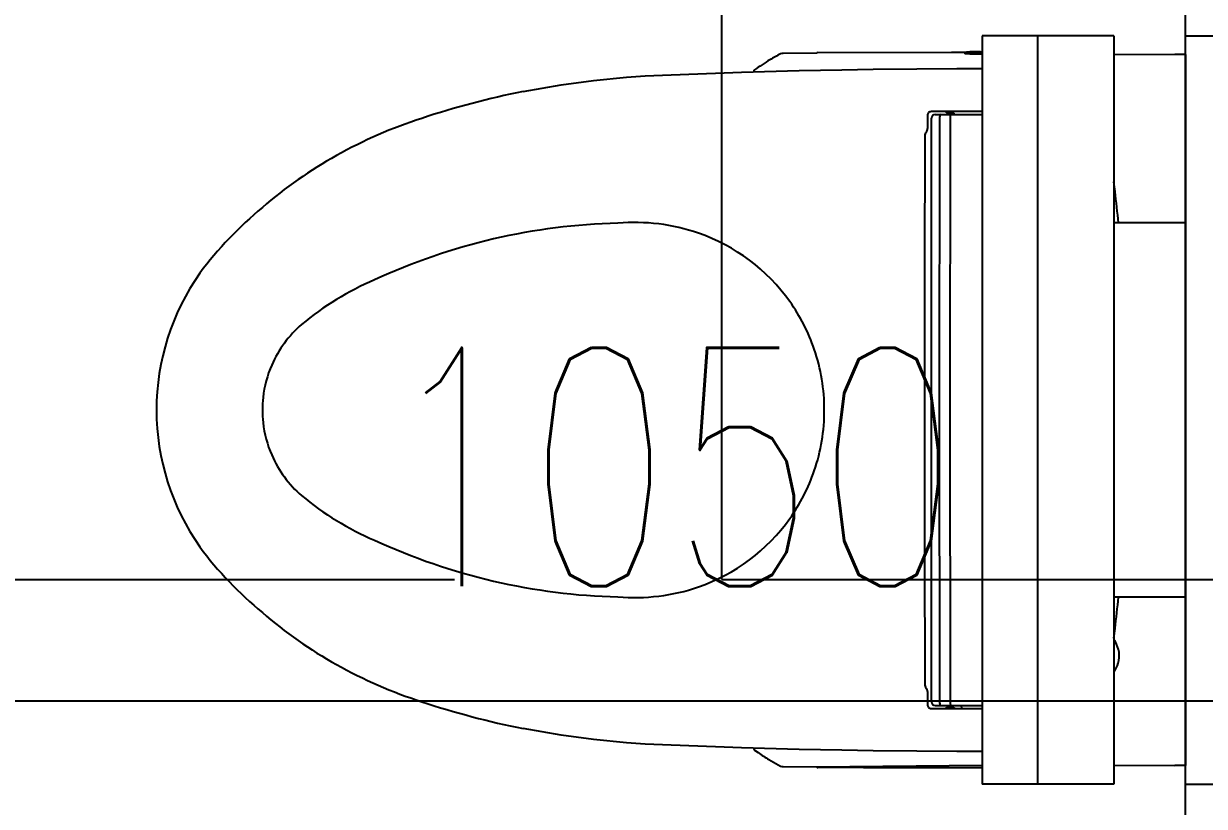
# Model space of a CAD drawing. Header units: millimetres. Extents: x 434053 to 1059003, y -2417481 to 936527.
# Drawn here: x 554159 to 554790, y -2129714 to -2129295 of the extents above; entities that cross this region are included whole.
import ezdxf

# ---------------------------------------------------------------- set-up
doc = ezdxf.new("R2010")
doc.units = ezdxf.units.MM
doc.header["$LTSCALE"] = 1000
doc.header["$MEASUREMENT"] = 0
doc.layers.get('Defpoints').update_dxf_attribs({"color": 6})
for name, color, linetype in [('A-ANNO-DIMS', 3, 'Continuous'), ('fur2023', 252, 'Continuous'), ('PUB_HATCH', 8, 'Continuous')]:
    doc.layers.add(name, color=color, linetype=linetype)
doc.styles.add('_TCH_DIM_T3', font='SIMPLEX', dxfattribs={"width": 0.705882, "bigfont": 'GBCBIG'})
doc.dimstyles.new('_TCH_ARCH&&50', dxfattribs={"dimtxt": 127.5, "dimasz": 50, "dimexe": 125, "dimexo": 150, "dimgap": 61.25, "dimtad": 1, "dimdec": 0, "dimzin": 0, "dimdsep": 46, "dimtxsty": '_TCH_DIM_T3', "dimblk": 'ARCHTICK', "dimcen": 0.09, "dimclrt": 7, "dimazin": 2, "dimtfac": 1, "dimtdec": 0, "dimtix": 1, "dimtmove": 2, "dimatfit": 3, "dimfxl": 1, "dimtolj": 1, "dimtzin": 0, "dimarcsym": 0})

# ---------------------------------------------------------------- blocks, each defined once
blk = doc.blocks.new('dgasdgghAccessible Toilet')
at = {"linetype": 'Continuous'}
for p, q in [((-870, -250.000048), (-870, -106.000048)), ((-470, -250.000048), (-470, -106.000048)), ((-200, -250.000048), (-2190, -250.000048)), ((-860, -250.000048), (-480, -250.000048)), ((-860, -250.000048), (-860, -255.669777)), ((-859.995535, -250.000049), (-859.852116, -288.300049)), ((-770, -250.000048), (-570, -250.000048)), ((-770, -250.000048), (-770, -288.300048)), ((-570, -250.000048), (-570, -288.300048)), ((-480, -250.000048), (-480, -255.669777)), ((-480.147884, -288.300045), (-480, -255.669691)), ((-870, -288.300048), (-470, -288.300048)), ((-870, -288.300048), (-870, -358.700048)), ((-470, -288.300048), (-470, -358.700048)), ((-870, -329.100048), (-470, -329.100048)), ((-870, -358.700048), (-470, -358.700048)), ((-852.532649, -363.782101), (-852.532422, -358.700048)), ((-829.5, -358.700048), (-829.5, -385.870403)), ((-827.967501, -383.835533), (-827.882335, -358.700048)), ((-512.032504, -383.835533), (-512.117668, -358.700048)), ((-510.499997, -385.870403), (-510.499997, -358.700048)), ((-487.467575, -358.700048), (-487.467348, -363.782101)), ((-479.344027, -447.036414), (-480.185839, -358.700048)), ((-478.771432, -358.700048), (-478.771343, -375.027606)), ((-861.398302, -362.136416), (-861.393056, -363.536418)), ((-852.52615, -370.916142), (-852.532649, -363.782101)), ((-487.467348, -363.782101), (-487.473846, -370.916142)), ((-861.22866, -375.027606), (-861.280631, -367.122909)), ((-861.266493, -367.122908), (-860.967415, -367.436414)), ((-860.627552, -367.436414), (-860.967415, -367.436414)), ((-860.51204, -367.436414), (-860.627552, -367.436414)), ((-852.490033, -372.168591), (-852.52615, -370.916142)), ((-852.385457, -393.713246), (-852.490033, -372.168591)), ((-512.104769, -369.859722), (-510.499997, -369.845601)), ((-487.509964, -372.168591), (-487.614539, -393.713246)), ((-487.473846, -370.916142), (-487.509964, -372.168591)), ((-861.22866, -375.027606), (-861.239105, -375.155247)), ((-861.155796, -446.544115), (-861.239105, -375.155247)), ((-828.599998, -374.836417), (-828.619698, -374.491552)), ((-828.599998, -374.836417), (-828.599998, -376.836417)), ((-826.051231, -375.845673), (-669.999922, -376.01657)), ((-669.999925, -376.01657), (-513.948616, -375.845673)), ((-511.399998, -376.836417), (-511.399998, -374.836417)), ((-479.007465, -376.546394), (-478.962695, -374.873849)), ((-478.771343, -375.027606), (-478.962695, -374.873849)), ((-478.760895, -376.675503), (-478.760895, -422.135418)), ((-826.044533, -381.51129), (-669.999949, -381.680214)), ((-669.999951, -381.680214), (-513.955368, -381.51129)), ((-827.465097, -387.953827), (-820.456403, -387.953827)), ((-670.000002, -385.798874), (-825.967577, -385.816071)), ((-816.585488, -389.332918), (-816.455957, -389.359941)), ((-816.455957, -389.359941), (-745.00919, -389.475883)), ((-745.00919, -389.475883), (-669.999998, -389.502019)), ((-514.032427, -385.816071), (-670.000002, -385.798874)), ((-669.999998, -389.502019), (-594.990806, -389.475883)), ((-594.990806, -389.475883), (-523.54404, -389.359941)), ((-523.54404, -389.359941), (-523.414509, -389.332918)), ((-519.543593, -387.953827), (-512.534899, -387.953827)), ((-852.129943, -417.011117), (-852.385457, -393.713246)), ((-487.614539, -393.713246), (-487.870054, -417.011117)), ((-851.864352, -433.726441), (-852.129943, -417.011117)), ((-487.870054, -417.011117), (-488.135644, -433.726441)), ((-478.760895, -422.135418), (-478.844207, -446.544115)), ((-851.399789, -456.521981), (-851.864352, -433.726441)), ((-488.135644, -433.726441), (-488.600208, -456.521981)), ((-860.655977, -447.036414), (-860.55344, -465.048905)), ((-479.446563, -465.048905), (-479.344027, -447.036414)), ((-850.564615, -487.305087), (-851.399789, -456.521981)), ((-488.600208, -456.521981), (-489.435382, -487.305087)), ((-860.619434, -465.268257), (-860.617539, -465.268212)), ((-483.121242, -472.752218), (-479.636317, -466.444321)), ((-488.231264, -480.411064), (-486.874001, -478.479916)), ((-850.989274, -480.200522), (-850.989244, -480.201927)), ((-850.975237, -480.811943), (-850.74078, -480.811936)), ((-489.259216, -480.811932), (-489.024769, -480.811942)), ((-489.024769, -480.811942), (-489.024769, -480.806692)), ((-850.108928, -501.218834), (-850.564615, -487.305087)), ((-489.435382, -487.305087), (-489.891069, -501.218834)), ((-849.212095, -524.883061), (-850.108928, -501.218834)), ((-489.891069, -501.218834), (-490.787902, -524.883061)), ((-848.5434, -538.788859), (-849.212095, -524.883061)), ((-490.787902, -524.883061), (-491.456597, -538.788859)), ((-847.892649, -548.737442), (-848.5434, -538.788859)), ((-491.456597, -538.788859), (-492.107348, -548.737442)), ((-846.186969, -566.512131), (-847.892649, -548.737442)), ((-492.107348, -548.737442), (-493.813028, -566.512131)), ((-843.861707, -583.746939), (-846.186969, -566.512131)), ((-493.813028, -566.512131), (-496.13829, -583.746939)), ((-840.257398, -604.060468), (-843.861707, -583.746939)), ((-496.13829, -583.746939), (-499.742598, -604.060468))]:
    blk.add_line(p, q, dxfattribs=at)
for centre, radius, start, end in [((-761.059401, -528.229134), 241.902075, 96.114041005, 97.322776036), ((-685.172203, -1119.013493), 837.502325, 95.813266025, 96.971449981), ((-654.827801, -1119.013493), 837.502325, 83.028550019, 84.186733975), ((-578.940603, -528.229134), 241.902075, 82.677223964, 83.885958995), ((-537.641341, -302.323534), 17.041561, 105.110050018, 124.623923018), ((-538.603799, -299.799094), 14.356071, 56.728559084, 104.027908066), ((-538.774995, -300.783713), 15.278371, 54.793639059, 58.217652985), ((-736.764787, -361.799722), 124.63397, 178.574893962, 180.154781987), ((-964.462278, -361.871403), 103.334118, 359.076757955, 1.758700997), ((-1001.860171, -361.947033), 141.03562, 359.354298028, 1.319206016), ((-1011.745085, -362.135986), 151.325901, 357.99271399, 1.301043957), ((-817.791108, -364.084798), 43.605396, 179.279431053, 183.857390972), ((-950.248025, -362.971628), 89.10824, 357.481092048, 359.636843988), ((-947.558626, -363.168206), 86.725901, 357.290501021, 359.756738026), ((-860.699667, -366.930111), 0.604517, 188.386338037, 197.484815042), ((-861.266955, -367.113464), 0.009456, 169.498086966, 18.233630948), ((-862.106077, -366.874631), 0.880293, 344.457711983, 359.139408949), ((-861.572516, -367.212428), 0.645226, 339.687245024, 355.066451035), ((-853.029427, -367.040843), 7.608415, 182.98022502, 185.840833979), ((-860.239352, -367.801488), 0.359249, 182.173991964, 201.555283051), ((-860.568923, -367.931237), 0.005074, 206.177495036, 326.90301806), ((-861.058413, -367.76532), 0.521762, 341.137113948, 354.863200998), ((-864.713302, -367.326474), 4.202699, 353.365476997, 358.500997988), ((-828.499988, -378.757359), 1.00001, 129.792099959, 179.99987695), ((-830.100056, -376.836392), 1.500058, 309.792858003, 359.999067039), ((-827.619927, -374.520166), 1.00018, 108.224180056, 178.360601029), ((-827.620616, -374.517271), 0.997215, 90.489791, 108.23861905), ((-827.527018, -375.284533), 0.371535, 186.131685987, 255.789825964), ((-826.884375, -373.872329), 1.918288, 247.508065031, 261.016132025), ((-826.083097, -368.102902), 7.742836, 261.82632898, 270.235237), ((-513.916903, -368.102902), 7.742836, 269.764763, 278.17367102), ((-513.115625, -373.872329), 1.918288, 278.983867975, 292.491934969), ((-512.472982, -375.284533), 0.371535, 284.210174036, 353.868314013), ((-509.900014, -374.836412), 1.499985, 129.791544003, 180.000189004), ((-509.89994, -376.836392), 1.500058, 180.000932961, 230.207141997), ((-511.500009, -378.757359), 1.00001, 0.00012305, 50.207900041), ((-511.499998, -372.915482), 1, 309.79181898, 0), ((-479.106943, -377.036378), 0.49998, 46.201541939, 78.523699991), ((-825.910277, -383.758191), 2.058678, 182.153054996, 268.40504299), ((-827.2555, -380.629909), 0.660069, 179.966914989, 230.723051079), ((-826.849259, -380.116899), 1.314408, 231.172103942, 260.90523301), ((-826.14564, -377.212565), 4.299913, 257.763104974, 271.346706), ((-514.106915, -383.740836), 2.076571, 272.055662005, 357.386239984), ((-513.85436, -377.212565), 4.299913, 268.653294, 282.236895026), ((-513.150741, -380.116899), 1.314408, 279.09476699, 308.827896058), ((-512.7445, -380.629909), 0.660069, 309.276948921, 0.033085011), ((-827.464089, -385.936716), 2.036991, 178.134430027, 223.23437994), ((-827.506356, -385.972719), 1.981538, 223.313107998, 271.193082995), ((-820.457116, -390.945172), 2.987375, 51.381229046, 89.986284), ((-816.618968, -386.274652), 3.058449, 229.81173505, 270.627219995), ((-523.381028, -386.274652), 3.058449, 269.372780005, 310.18826495), ((-519.54288, -390.945172), 2.987375, 90.013716, 128.618770954), ((-512.49364, -385.972719), 1.981538, 268.806917005, 316.686892002), ((-512.535908, -385.936716), 2.036991, 316.76562006, 1.865569973), ((-860.535181, -446.413897), 0.634129, 191.84991904, 259.018609949), ((-670.411376, -541.307779), 98.229773, 89.760049, 109.053856029), ((-669.58862, -541.307779), 98.229773, 70.946143971, 90.239951), ((-479.464822, -446.413897), 0.634129, 280.981390051, 348.15008096), ((-670.592964, -541.901059), 98.731945, 108.841855032, 125.538839074), ((-669.407033, -541.901059), 98.731945, 54.461160926, 71.158144968), ((-858.631175, -465.498118), 1.974056, 166.846611997, 208.640960945), ((-712.96668, -388.296801), 166.831989, 207.931814957, 210.165665056), ((-670.093806, -543.023314), 99.935589, 125.397720083, 160.93529399), ((-669.90619, -543.023314), 99.935589, 19.06470601, 54.602279917), ((-481.368828, -465.498118), 1.974056, 331.359039055, 13.153388003), ((-750.407203, -407.873354), 124.638861, 211.033839025, 215.588739059), ((-555.424939, -429.472449), 84.267212, 324.438800968, 329.095974939), ((-850.906343, -479.701336), 1.112742, 219.463335938, 266.450296999), ((-489.093908, -479.689311), 1.124758, 273.524200995, 320.081586041), ((-666.116135, -544.327997), 104.121262, 160.971682975, 184.996788045), ((-673.883861, -544.327997), 104.121262, 355.003211955, 19.028317025), ((-445.30443, -546.029881), 324.62087, 181.300403996, 193.14059299), ((-894.695567, -546.029881), 324.62087, 346.85940701, 358.699596004), ((-391.107086, -513.878757), 458.114336, 191.353059029, 198.360329008), ((-948.892911, -513.878757), 458.114336, 341.639670992, 348.646940971), ((-436.026878, -543.645237), 334.197687, 193.177116038, 204.735658057), ((-903.973119, -543.645237), 334.197687, 335.264341943, 346.822883962), ((-587.278888, -581.233014), 250.721812, 197.872883013, 209.260402971), ((-752.721109, -581.233014), 250.721812, 330.739597029, 342.127116987), ((-593.465635, -620.982122), 158.903925, 203.162086049, 219.692992042), ((-746.534361, -620.982122), 158.903925, 320.307007958, 336.837913951), ((-610.509227, -596.176605), 223.157715, 208.828447032, 221.283381062), ((-729.49077, -596.176605), 223.157715, 318.716618938, 331.171552968), ((-669.135453, -681.769611), 61.873829, 221.131892015, 246.268896067), ((-670.864544, -681.769611), 61.873829, 293.731103933, 318.868107985), ((-626.783729, -619.57406), 195.610672, 219.278169932, 233.495596984), ((-669.990774, -683.111831), 60.301371, 246.499621975, 263.60323499), ((-670.000681, -683.166089), 60.246347, 263.606850001, 270.000649), ((-669.999316, -683.166089), 60.246347, 269.999350999, 276.393149999), ((-670.009223, -683.111831), 60.301371, 276.39676501, 293.500378025), ((-713.216268, -619.57406), 195.610672, 306.504403016, 320.721830068), ((-669.998218, -673.038397), 126.96165, 234.81850901, 269.999197), ((-670.001779, -673.038397), 126.96165, 270.000803, 305.18149099)]:
    blk.add_arc(centre, radius, start, end, dxfattribs=at)
blk = doc.blocks.new('adfasdfdgdf')
at = {"layer": 'fur2023', "rotation": 270}
blk.add_blockref('dgasdgghAccessible Toilet', (0, 3775.7, 0), dxfattribs=at)
blk = doc.blocks.new('_ArchTick')
at = {"color": 0, "linetype": 'ByBlock', "const_width": 0.4}
blk.add_lwpolyline([(-0.5, -0.5), (0.5, 0.5)], dxfattribs=at)
blk = doc.blocks.new('*D832')
at = {"layer": 'A-ANNO-DIMS', "color": 0, "lineweight": -2, "transparency": 16777216}
for p, q in [((553979.76, -2129871.7), (553979.76, -2129532.14)), ((555029.76, -2129871.7), (555029.76, -2129532.14)), ((553979.76, -2129657.14), (555029.76, -2129657.14))]:
    blk.add_line(p, q, dxfattribs=at)
at = {"layer": 'Defpoints', "color": 0, "transparency": 16777216}
for p in [(555029.76, -2129657.14), (553979.76, -2130021.7), (555029.76, -2130021.7)]:
    blk.add_point(p, dxfattribs=at)
at = {"layer": 'A-ANNO-DIMS', "color": 0, "lineweight": -2, "transparency": 16777216, "xscale": 50, "yscale": 50, "zscale": 50, "rotation": 180}
blk.add_blockref('_ArchTick', (553979.76, -2129657.14), dxfattribs=at)
at = {"layer": 'A-ANNO-DIMS', "color": 0, "lineweight": -2, "transparency": 16777216, "xscale": 50, "yscale": 50, "zscale": 50}
blk.add_blockref('_ArchTick', (555029.76, -2129657.14), dxfattribs=at)
at = {"layer": 'A-ANNO-DIMS', "color": 7, "transparency": 16777216, "insert": (554504.76, -2129532.14), "char_height": 127.5, "attachment_point": 5, "style": '_TCH_DIM_T3'}
blk.add_mtext('\\A1;1050', dxfattribs=at)

msp = doc.modelspace()

# ---------------------------------------------------------------- hatches: boundary and pattern name
at = {"layer": 'PUB_HATCH'}
h = msp.add_hatch(dxfattribs=at)
h.set_pattern_fill('ANGLE', color=256, scale=150)
h.set_pattern_definition([(0, (-12007467.05, -2028484.8), (0, 523.875), [381, -142.875]), (90, (-12007467.05, -2028484.8), (-523.875, 3e-14), [381, -142.875])])
h.paths.add_polyline_path([(555029.76, -2128121.71), (551029.76, -2128121.71), (551029.76, -2129571.71), (550079.76, -2129571.71), (550079.76, -2136171.71), (555029.76, -2136171.71)])

# ---------------------------------------------------------------- block references
msp.add_blockref('adfasdfdgdf', (555029.76, -2133947.4, 0))

# ---------------------------------------------------------------- dimensions: what is measured, and where the dimension line sits
at = {"layer": 'A-ANNO-DIMS'}
dim = msp.add_aligned_dim(p1=(553979.76, -2130021.7), p2=(555029.76, -2130021.7), distance=364.56, dimstyle='_TCH_ARCH&&50', dxfattribs=at)
dim.commit()
dim.dimension.update_dxf_attribs({"geometry": '*D832', "text_midpoint": (554504.76, -2129532.14)})

doc.saveas('drawing.dxf')
